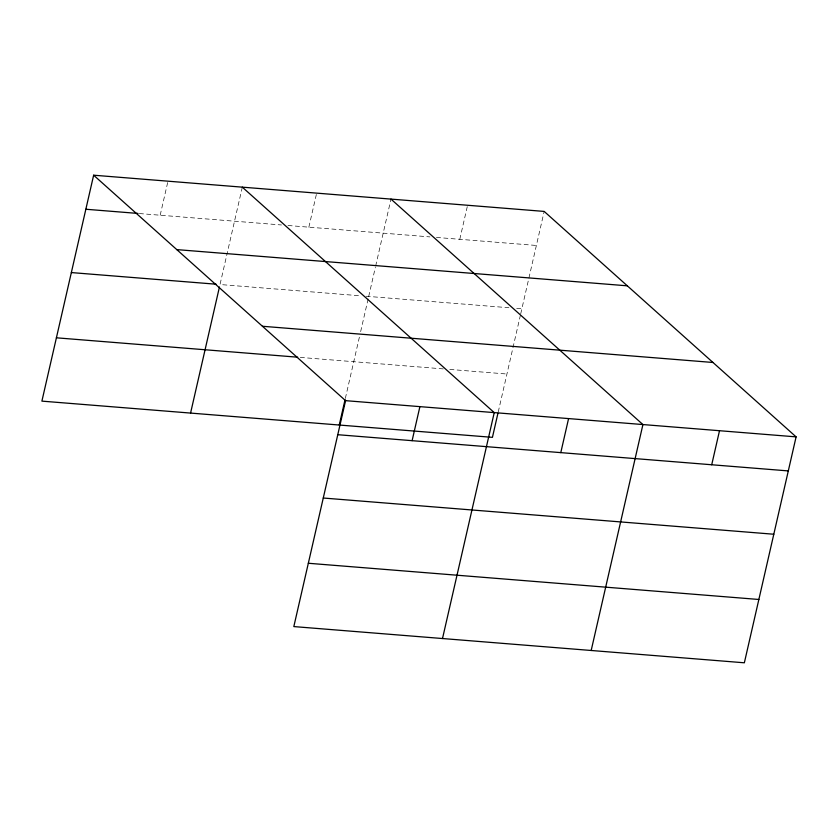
<?xml version="1.0" encoding="UTF-8"?>
<svg xmlns="http://www.w3.org/2000/svg" width="838" height="838" viewBox="0 0 838 838"><rect width="100%" height="100%" fill="white"/><g stroke="black" fill="none" stroke-linecap="round" stroke-linejoin="round"><path stroke-width="0.63" stroke-dasharray="4.19 3.14" d="M160.184 215.219L167.977 181.176M242.318 187.157L220.017 284.522L360.874 295.835M308.855 227.171L316.659 193.128M345.34 398.427L359.502 336.614M360.654 331.597L368.123 298.977M368.699 296.463L375.361 267.343M375.654 266.075L390.99 199.109M459.79 239.301L467.583 205.258M498.233 412.013L520.44 315.057M520.723 313.8L544.176 211.417M139.318 213.543L281.474 224.972M287.989 225.495L429.925 236.903M436.42 237.426L536.383 245.461M366.091 296.254L508.896 307.735M516.679 308.363L521.875 308.782M300.287 357.407L443.323 368.909M449.817 369.432L506.938 374.02"/><path stroke-width="1.26" d="M93.647 175.205L345.57 400.658L293.824 626.583L744.354 662.795L796.1 436.87L544.176 211.417L93.647 175.205L41.9 401.13L492.43 437.342L497.94 413.281M190.572 413.071L219.441 287.025M339.254 425.023L345.057 399.695M412.107 440.683L419.901 406.639M442.506 638.535L494.242 412.61L242.318 187.157M560.79 452.625L568.583 418.591M591.178 650.487L642.924 424.562L390.99 199.109M711.713 464.765L719.507 430.722M85.843 209.249L138.008 213.439M176.776 249.609L627.306 285.821M71.345 272.57L216.11 284.208M262.43 326.265L712.96 362.477M56.397 337.808L297.679 357.198M345.57 400.658L796.1 436.87M337.766 434.702L788.307 470.914M323.269 498.023L773.799 534.235M308.332 563.262L758.861 599.474"/></g></svg>
